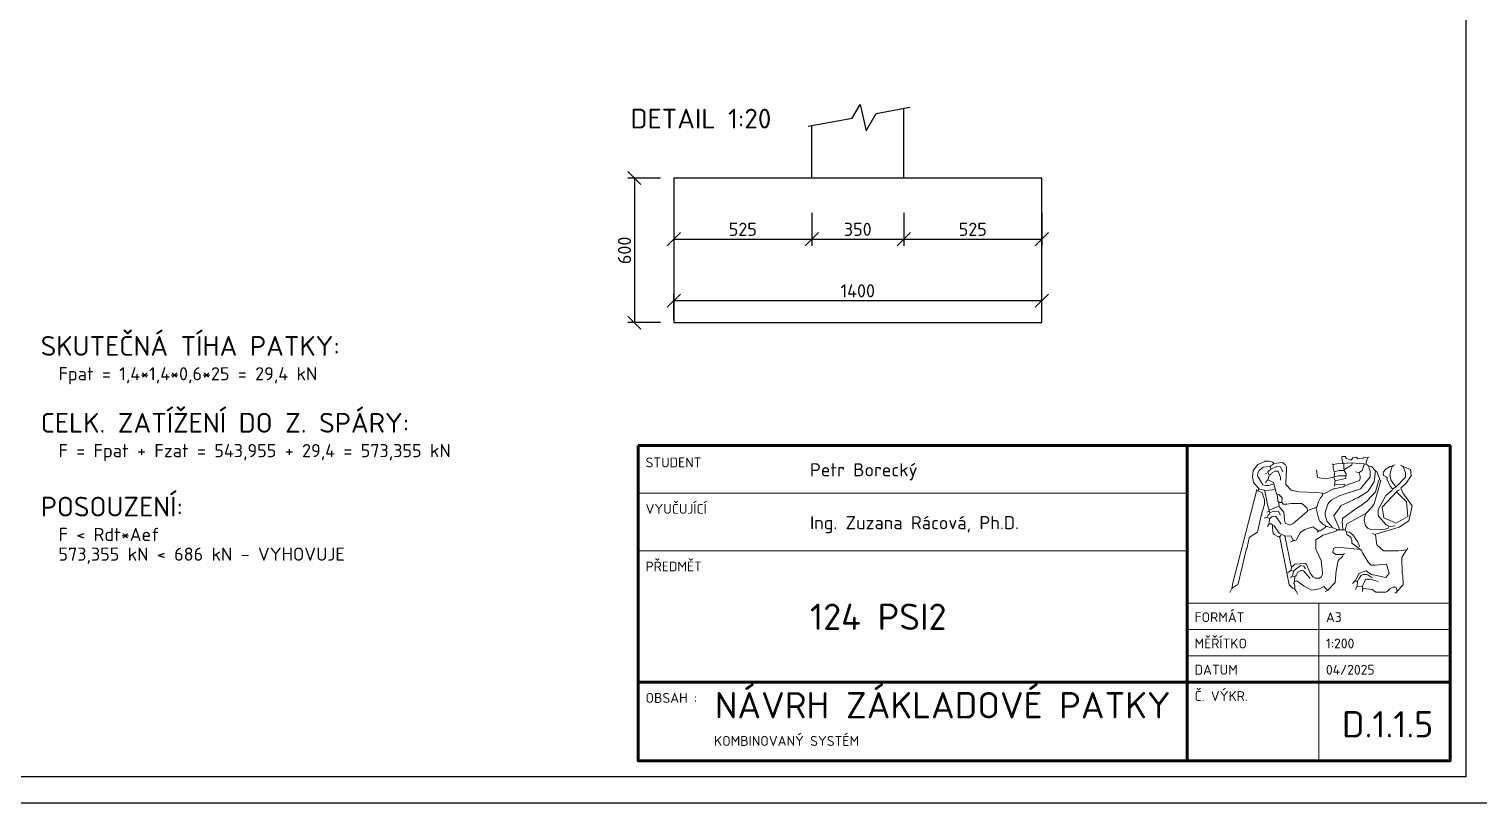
# Model space of a CAD drawing. Header units: millimetres. Extents: x 12904 to 327904, y -199771 to 141779.
# Drawn here: x 41237 to 96404, y 22979 to 52429 of the extents above; entities that cross this region are included whole.
import ezdxf

# ---------------------------------------------------------------- set-up
doc = ezdxf.new("R2010")
doc.units = ezdxf.units.MM
doc.layers.add('00 tenká plná', color=7, linetype='Continuous', lineweight=13)
doc.layers.add('Zdivo', color=6, linetype='Continuous', lineweight=60)
doc.styles.add('ISOCPEUR', font='isocpeur.ttf')
doc.dimstyles.new('1-200', dxfattribs={"dimscale": 200, "dimtxt": 2.5, "dimasz": 2.5, "dimexe": 1.25, "dimexo": 0.625, "dimtad": 1, "dimdec": 0, "dimtxsty": 'ISOCPEUR', "dimblk": 'OBLIQUE', "dimcen": 2.5, "dimclrd": 1, "dimclre": 1, "dimclrt": 3, "dimadec": 0, "dimazin": 0, "dimtfac": 1, "dimtdec": 0, "dimtix": 1, "dimtmove": 1, "dimatfit": 3, "dimldrblk": 'OBLIQUE', "dimfxl": 5, "dimfxlon": 1, "dimtfillclr": 3, "dimarcsym": 0})

# ---------------------------------------------------------------- blocks, each defined once
blk = doc.blocks.new('_OBLIQUE')
at = {"color": 0, "linetype": 'ByBlock'}
blk.add_line((-0.5, -0.5), (0.5, 0.5), dxfattribs=at)
blk = doc.blocks.new('*D190')
at = {"color": 1, "lineweight": -2, "ltscale": 0.5, "transparency": 16777216}
for p, q in [((65769, 41382), (65769, 42343)), ((65769, 42093), (79769, 42093)), ((79769, 41382), (79769, 42343))]:
    blk.add_line(p, q, dxfattribs=at)
at = {"layer": 'Defpoints', "color": 0, "ltscale": 0.5, "transparency": 16777216}
for p in [(79769, 42093), (65769, 41257), (79769, 41257)]:
    blk.add_point(p, dxfattribs=at)
at = {"color": 1, "lineweight": -2, "ltscale": 0.5, "transparency": 16777216, "xscale": 500, "yscale": 500, "zscale": 500, "rotation": 180}
blk.add_blockref('_OBLIQUE', (65769, 42093), dxfattribs=at)
at = {"color": 1, "lineweight": -2, "ltscale": 0.5, "transparency": 16777216, "xscale": 500, "yscale": 500, "zscale": 500}
blk.add_blockref('_OBLIQUE', (79769, 42093), dxfattribs=at)
at = {"color": 3, "ltscale": 0.5, "transparency": 16777216, "insert": (72769, 42468), "char_height": 500, "width": 1550, "attachment_point": 5, "style": 'ISOCPEUR'}
blk.add_mtext('1400', dxfattribs=at)
blk = doc.blocks.new('*D191')
at = {"color": 1, "lineweight": -2, "ltscale": 0.5, "transparency": 16777216}
for p, q in [((65769, 45432), (65769, 44182)), ((71019, 45432), (71019, 44182)), ((65769, 44432), (71019, 44432))]:
    blk.add_line(p, q, dxfattribs=at)
at = {"layer": 'Defpoints', "color": 0, "ltscale": 0.5, "transparency": 16777216}
for p in [(65769, 46757), (71019, 46757), (71019, 44432)]:
    blk.add_point(p, dxfattribs=at)
at = {"color": 1, "lineweight": -2, "ltscale": 0.5, "transparency": 16777216, "xscale": 500, "yscale": 500, "zscale": 500, "rotation": 180}
blk.add_blockref('_OBLIQUE', (65769, 44432), dxfattribs=at)
at = {"color": 1, "lineweight": -2, "ltscale": 0.5, "transparency": 16777216, "xscale": 500, "yscale": 500, "zscale": 500}
blk.add_blockref('_OBLIQUE', (71019, 44432), dxfattribs=at)
at = {"color": 3, "ltscale": 0.5, "transparency": 16777216, "insert": (68394, 44807), "char_height": 500, "attachment_point": 5, "style": 'ISOCPEUR'}
blk.add_mtext('525', dxfattribs=at)
blk = doc.blocks.new('*D192')
at = {"color": 1, "lineweight": -2, "ltscale": 0.5, "transparency": 16777216}
for p, q in [((71019, 45432), (71019, 44182)), ((74519, 45432), (74519, 44182)), ((71019, 44432), (74519, 44432))]:
    blk.add_line(p, q, dxfattribs=at)
at = {"layer": 'Defpoints', "color": 0, "ltscale": 0.5, "transparency": 16777216}
for p in [(71019, 46757), (74519, 46757), (74519, 44432)]:
    blk.add_point(p, dxfattribs=at)
at = {"color": 1, "lineweight": -2, "ltscale": 0.5, "transparency": 16777216, "xscale": 500, "yscale": 500, "zscale": 500, "rotation": 180}
blk.add_blockref('_OBLIQUE', (71019, 44432), dxfattribs=at)
at = {"color": 1, "lineweight": -2, "ltscale": 0.5, "transparency": 16777216, "xscale": 500, "yscale": 500, "zscale": 500}
blk.add_blockref('_OBLIQUE', (74519, 44432), dxfattribs=at)
at = {"color": 3, "ltscale": 0.5, "transparency": 16777216, "insert": (72769, 44807), "char_height": 500, "attachment_point": 5, "style": 'ISOCPEUR'}
blk.add_mtext('350', dxfattribs=at)
blk = doc.blocks.new('*D193')
at = {"color": 1, "lineweight": -2, "ltscale": 0.5, "transparency": 16777216}
for p, q in [((74519, 45432), (74519, 44182)), ((79769, 45432), (79769, 44182)), ((74519, 44432), (79769, 44432))]:
    blk.add_line(p, q, dxfattribs=at)
at = {"layer": 'Defpoints', "color": 0, "ltscale": 0.5, "transparency": 16777216}
for p in [(74519, 46757), (79769, 46757), (79769, 44432)]:
    blk.add_point(p, dxfattribs=at)
at = {"color": 1, "lineweight": -2, "ltscale": 0.5, "transparency": 16777216, "xscale": 500, "yscale": 500, "zscale": 500, "rotation": 180}
blk.add_blockref('_OBLIQUE', (74519, 44432), dxfattribs=at)
at = {"color": 1, "lineweight": -2, "ltscale": 0.5, "transparency": 16777216, "xscale": 500, "yscale": 500, "zscale": 500}
blk.add_blockref('_OBLIQUE', (79769, 44432), dxfattribs=at)
at = {"color": 3, "ltscale": 0.5, "transparency": 16777216, "insert": (77144, 44807), "char_height": 500, "attachment_point": 5, "style": 'ISOCPEUR'}
blk.add_mtext('525', dxfattribs=at)
blk = doc.blocks.new('*D194')
at = {"color": 1, "lineweight": -2, "ltscale": 0.5, "transparency": 16777216}
for p, q in [((65268, 46757), (64018, 46757)), ((64268, 46757), (64268, 41257)), ((65268, 41257), (64018, 41257))]:
    blk.add_line(p, q, dxfattribs=at)
at = {"layer": 'Defpoints', "color": 0, "ltscale": 0.5, "transparency": 16777216}
for p in [(65769, 46757), (64268, 41257), (65769, 41257)]:
    blk.add_point(p, dxfattribs=at)
at = {"color": 1, "lineweight": -2, "ltscale": 0.5, "transparency": 16777216, "xscale": 500, "yscale": 500, "zscale": 500}
for p, rotation in [((64268, 46757), 90), ((64268, 41257), 270)]:
    blk.add_blockref('_OBLIQUE', p, dxfattribs=dict(at, rotation=rotation))
at = {"color": 3, "ltscale": 0.5, "transparency": 16777216, "insert": (63893, 44007), "char_height": 500, "attachment_point": 5, "rotation": 90, "style": 'ISOCPEUR'}
blk.add_mtext('600', dxfattribs=at)

msp = doc.modelspace()

# ---------------------------------------------------------------- linework, layer by layer
for points in [[(54904.2, 22979.3), (12904.2, 22979.3), (12904.2, 82379.3), (54904.2, 82379.3)], [(54904.2, 82379.3), (96904.2, 82379.3), (96904.2, 22979.3), (54904.2, 22979.3)]]:
    msp.add_lwpolyline(points)
for points in [[(12904.2, 82379.3), (96904.2, 82379.3), (96904.2, 22979.3), (12904.2, 22979.3)], [(13904.2, 81379.3), (95904.2, 81379.3), (95904.2, 23979.3), (13904.2, 23979.3)]]:
    msp.add_lwpolyline(points, close=True)
at = {"ltscale": 0.5}
for points in [[(70880.8, 48726.9), (72558.7, 49042.7), (72854, 49554.2), (73088.1, 48560.3), (73465.1, 49213.4), (74743.7, 49454)], [(74519.4, 46756.9), (74519.4, 49411.8)], [(71019.4, 46756.9), (71019.4, 48753)], [(65769.4, 41256.9), (79769.4, 41256.9), (79769.4, 46756.9), (65769.4, 46756.9), (65769.4, 41256.9)]]:
    msp.add_lwpolyline(points, dxfattribs=at)
at = {"layer": '00 tenká plná', "linetype": 'Continuous'}
for p, q in [((84005.7, 36579.2), (64417.8, 36579.2)), ((64417.8, 36579.2), (64417.8, 24579.3)), ((95304.2, 36579.2), (84005.7, 36579.2)), ((85304.1, 24579.3), (85304.1, 36579.2)), ((95304.2, 24579.3), (95304.2, 36579.2)), ((91255.8, 35888.4), (91255.8, 35665.9)), ((88279.1, 35514.1), (88350, 35534.3)), ((90901.5, 35554.6), (90891.3, 35392.7)), ((91701.3, 35584.9), (91822.8, 35554.6)), ((64417.8, 34771.3), (84005.7, 34771.3)), ((84005.7, 34771.3), (85304.1, 34771.3)), ((88805.6, 34411.3), (88886.6, 34411.3)), ((89889, 34107.8), (90192.7, 34219.1)), ((88228.5, 33814.4), (88339.8, 33854.9)), ((88329.7, 34047.1), (88410.7, 34067.4)), ((88876.5, 33166.9), (88815.7, 33106.2)), ((92349.3, 33227.6), (92460.7, 33197.2)), ((64417.8, 32579.3), (84005.7, 32579.3)), ((84005.7, 32579.3), (85304.1, 32579.3)), ((93696, 32681.3), (93655.5, 32620.6)), ((91286.2, 32468.8), (91245.7, 32448.6)), ((89362.5, 31325.5), (89342.2, 31315.4)), ((91691.2, 31426.7), (91590, 31325.5)), ((85304.1, 30579.3), (95304.2, 30579.3)), ((90304.1, 27579.2), (90304.1, 30579.3)), ((85304.1, 29579.2), (95304.2, 29579.2)), ((85304.1, 28579.3), (95304.2, 28579.3)), ((64417.8, 27579.2), (84005.7, 27579.2)), ((84005.7, 27579.2), (85304.1, 27579.2)), ((85304.1, 27579.2), (95304.2, 27579.2)), ((90304.1, 27579.2), (90304.1, 24579.3)), ((64417.8, 24579.3), (84005.7, 24579.3)), ((84005.7, 24579.3), (95304.2, 24579.3))]:
    msp.add_line(p, q, dxfattribs=at)
for points in [[(88046.2, 34937.4), (88015.8, 34957.6), (87823.5, 35180.2), (87793.1, 35311.8), (87783, 35372.5), (87813.3, 35625.4), (87994.3, 35861.9), (88258.8, 35969.4), (88269, 35979.5), (88420.8, 35979.5), (88552.5, 35949.2), (88593, 35908.7), (88562.6, 35858.1), (88451.2, 35777.2), (88471.5, 35756.9), (88481.6, 35736.7), (88481.6, 35716.5), (88491.7, 35706.3), (88562.6, 35716.5), (88724.6, 35787.3), (88856.2, 35767), (88937.2, 35574.8)], [(88603.1, 35898.6), (88917, 35928.9), (88947.3, 35918.8), (89008.1, 35868.2), (89038.5, 35848), (89079, 35767), (89079, 35665.9), (89048.6, 35170.1), (89058.7, 35099.3), (89262.5, 34881.8), (89565, 34816), (90202.8, 34795.8), (90456, 34765.4), (90456, 34684.5), (90375, 34593.4), (90294, 34441.7), (90243.3, 34279.8), (90223.1, 34239.3), (90202.8, 34219.1), (90213, 34178.6), (90314.2, 33784.1), (90364.8, 33693), (90466.1, 33591.8), (90537, 33551.4), (90577.5, 33500.8), (90557.2, 33460.3), (90364.8, 33338.9), (90314.2, 33338.9), (90294, 33328.8), (90283.8, 33318.7), (90263.6, 33278.2)], [(90820.5, 35878.3), (90850.8, 35858.1), (90861, 35837.9), (90861, 35726.6), (90891.3, 35574.8), (91083.7, 35635.5), (91235.6, 35625.4), (91245.7, 35625.4), (91266, 35635.5)], [(90850.8, 35858.1), (90992.6, 35878.3), (91225.5, 35898.6)], [(91579.8, 35898.6), (91569.7, 35848), (91559.6, 35827.8), (91296.3, 35676), (91276.1, 35635.5), (91347, 35504), (91347, 35463.5), (91326.7, 35332), (90982.5, 35251), (90931.8, 35261.2), (90911.6, 35038.6)], [(91174.8, 36151.5), (91185, 36131.3), (91215.3, 35949.2), (91225.5, 35939.1), (91225.5, 35898.6), (91559.6, 35918.8), (92025.3, 35878.3), (92076, 35868.2)], [(91185, 36151.5), (91215.3, 36161.6), (91316.6, 36161.6), (91347, 36100.9), (91529.2, 36030.1), (91590, 36090.8), (91600.1, 36121.2), (91741.8, 36141.4), (91782.3, 36070.6), (91995, 36090.8), (92015.2, 36121.2), (92167.1, 36111), (92096.2, 35868.2), (92146.8, 35848), (92217.7, 35797.4), (92319, 35787.3), (92481, 35605.2), (92501.2, 35595), (92521.5, 35595), (92612.6, 35332), (92622.7, 35281.4), (92673.3, 35251), (92420.2, 34360.8), (92369.6, 34300), (92359.5, 34279.8), (92359.5, 34269.7), (92086.1, 33986.4), (92035.5, 33743.6), (92086.1, 33531.1), (92187.3, 33429.9), (92329.1, 33369.2), (92794.8, 33389.5), (92946.7, 33440.1), (92967, 33460.3), (92977.1, 33490.7), (93220.1, 33531.1)], [(92177.2, 36121.2), (92207.6, 36141.4), (92227.8, 36141.4)], [(88593, 35119.5), (88410.7, 35058.8), (88299.3, 35058.8), (88177.8, 35089.2), (87975.3, 35433.2), (87985.5, 35514.1), (87995.6, 35544.5), (88046.2, 35635.5), (88198.1, 35756.9), (88441.1, 35777.2)], [(88491.7, 35696.2), (88370.2, 35574.8), (88410.7, 35483.8), (88431, 35463.5), (88370.2, 35281.4), (88279.1, 35170.1)], [(88431, 35463.5), (88461.3, 35483.8), (88481.6, 35483.8), (88512, 35524.2), (88643.6, 35605.2), (88765.1, 35605.2), (88846.1, 35362.4), (88846.1, 35261.2)], [(90223.1, 35645.7), (90262.3, 35368.7), (90567.3, 35311.8), (90881.2, 35382.6), (90921.7, 35271.3)], [(92035.5, 35858.1), (91964.6, 35625.4), (91843.1, 35554.6), (91883.6, 35402.8), (91883.6, 35332), (91863.3, 35251), (91367.2, 35068.9), (91296.3, 35048.7), (91266, 35018.4), (91245.7, 35008.2), (90942, 34947.5), (90921.7, 34937.4), (90911.6, 34927.3), (90871.1, 34927.3), (90547.1, 34765.4), (90476.2, 34745.2)], [(92217.7, 35787.3), (92227.8, 35706.3), (92258.2, 35625.4), (92268.3, 35392.7), (91893.7, 34927.3), (91083.7, 34664.3), (90810.3, 34512.5), (90709.1, 34411.3), (90658.5, 34350.6), (90557.2, 34037), (90547.1, 34026.9), (90547.1, 33935.8), (90628.1, 33693), (90800.2, 33500.8), (90800.2, 33480.5), (91023, 33369.2), (91063.5, 33369.2), (91083.7, 33379.3), (91235.6, 33379.3), (91286.2, 33379.3), (91316.6, 33369.2), (91357.1, 33288.3), (91377.3, 33197.2), (91478.6, 33136.5), (91539.3, 33065.7), (91569.7, 32964.6), (91569.7, 32883.6), (91559.6, 32873.5), (91752, 32721.7), (91893.7, 32620.6), (91266, 32691.4), (90962.2, 32711.6), (90871.1, 32661), (90840.7, 32519.4), (90891.3, 32468.8), (90952.1, 32438.5), (91235.6, 32438.5), (91225.5, 32377.8), (91215.3, 32357.5), (91043.2, 32205.8), (90972.3, 31811.2), (90936.9, 31367.3), (90658.5, 31082.7), (90547.1, 31022)], [(92460.7, 35615.3), (92420.2, 35200.5), (92170.9, 34832.5), (91792.5, 34593.4), (91772.2, 34593.4), (91711.5, 34563.1), (91630.5, 34512.5), (91164.7, 34300), (90876.1, 33902.9), (91073.6, 33460.3), (91083.7, 33399.6)], [(90911.6, 35402.8), (91063.5, 35423.1), (91174.8, 35433.2), (91336.8, 35423.1)], [(93523.8, 35777.2), (93797.2, 35665.9), (93817.5, 35433.2), (93635.2, 35149.9), (93432.7, 34957.6), (93503.6, 34785.7), (93855.4, 34287.4), (93736.5, 33713.2), (93372, 33470.4), (92481, 33207.4), (92460.7, 33187.1), (92511.3, 32802.7), (92774.6, 32570), (93341.6, 32570), (93645.3, 32610.4), (93473.2, 32317), (93483.3, 31740.4), (93493.5, 31679.7), (93503.6, 31649.3), (93523.8, 31275), (93291, 31042.3), (93250.5, 30981.6), (93199.8, 30971.4)], [(93412.5, 35837.9), (93493.5, 35797.4), (93534, 35756.9), (93604.8, 35544.5), (93604.8, 35382.6), (93250.5, 35008.2), (93129, 34927.3), (93108.7, 34907.1), (93098.6, 34876.7), (92855.6, 34684.5), (92562, 34148.3), (92562, 34006.6), (92582.2, 33895.3), (92875.8, 33561.5), (92977.1, 33510.9)], [(93108.7, 34927.3), (93027.7, 35038.6), (92916.3, 35291.5), (92906.2, 35362.4), (92875.8, 35392.7), (92774.6, 35443.3), (92754.3, 35534.3), (92764.5, 35584.9), (92875.8, 35696.2), (93017.6, 35777.2), (93058.1, 35777.2), (93068.2, 35787.3), (93098.6, 35787.3), (93037.8, 35584.9), (93017.6, 35423.1), (93027.7, 35412.9), (93048, 35281.4), (93149.2, 35119.5), (93240.3, 35018.4)], [(93098.6, 35777.2), (93139.1, 35817.6), (93199.8, 35848)], [(87945, 34907.1), (87945, 34886.8), (88157.6, 34785.7), (88238.6, 34512.5), (88238.6, 34350.6), (88167.7, 34077.5), (88157.6, 34057.2), (88147.5, 34047.1), (88137.3, 33945.9), (88127.2, 33925.7), (88117.1, 33915.6), (87975.3, 33278.2), (87691.8, 33106.2), (87671.6, 33086), (87661.5, 33065.7), (87610.8, 32812.8), (87600.7, 32792.6), (87590.6, 32782.5), (87580.5, 32691.4), (87570.3, 32671.2), (87560.2, 32661), (87236.2, 31315.4), (87226.1, 31295.2), (87205.8, 31275), (87054, 31173.8), (87003.3, 31143.4), (86922.3, 30991.7)], [(87013.5, 31163.7), (87023.6, 31305.3), (87945, 34846.4), (87965.2, 34856.5)], [(87985.5, 34856.5), (88046.2, 34937.4), (88218.3, 34886.8), (88258.8, 34856.5), (88258.8, 34846.4), (88269, 34775.5), (88329.7, 34492.3), (88350, 34370.9), (88451.2, 34016.8), (88420.8, 33966.2), (88380.3, 33935.8), (88350, 33854.9), (88431, 33804.3), (88420.8, 33601.9), (88501.8, 33601.9), (88542.3, 33561.5), (88542.3, 33440.1), (88572.7, 33237.7), (88613.2, 33197.2), (88755, 33116.3), (88775.2, 33116.3), (88795.5, 33106.2), (88825.8, 33075.8), (88937.2, 32509.3), (89099.2, 31750.5), (89160, 31760.6), (89261.2, 31841.5), (89271.3, 31973.1), (89311.8, 31983.2), (89403, 32064.1), (89808, 32094.5), (89858.6, 32033.8), (89980.1, 31730.2), (90020.6, 31669.5), (90061.1, 31618.9), (90081.3, 31588.6), (90172.5, 31538), (90233.2, 31538), (90324.3, 31538), (90385.1, 31568.4), (90405.3, 31588.6), (90445.8, 31669.5), (90456, 31740.4), (90396.5, 32205.8), (90192.7, 32640.8), (90192.7, 32994.9), (90476.2, 33166.9), (90962.2, 33318.7), (90982.5, 33328.8), (91012.8, 33369.2)], [(88279.1, 34866.6), (88552.5, 34897), (88633.5, 34927.3)], [(88380.3, 35281.4), (88582.8, 35170.1), (88704.3, 34745.2), (88724.6, 34725), (88785.3, 34714.8), (88917, 34593.4), (88896.7, 34411.3), (88947.3, 34350.6), (89089.1, 34350.6), (89261.2, 34381), (89666.2, 34381), (89858.6, 34209), (89878.8, 34138.2), (89878.8, 34087.6), (89868.7, 34067.4), (89332.1, 33612.1), (89210.6, 33551.4), (89028.3, 33622.2), (89008.1, 33753.7), (88977.7, 34047.1), (88825.8, 34229.2), (88795.5, 34249.5)], [(90942, 35089.2), (91266, 35109.4), (91296.3, 35079.1)], [(91235.6, 33389.5), (91215.3, 33490.7), (91205.2, 33612.1), (91195.1, 33622.2), (91195.1, 33693), (91205.2, 33733.5), (91215.3, 33804.3), (91731.7, 34188.7), (91964.6, 34330.4), (92167.1, 34492.3), (92470.8, 34816), (92582.2, 35240.9), (92592.3, 35261.2), (92622.7, 35281.4)], [(93260.6, 34816), (93645.3, 34441.7), (93696, 33885.2), (93255.5, 33632.3), (92784.7, 33834.6), (92713.8, 34239.3), (93260.6, 34816)], [(93270.7, 34816), (93291, 34856.5), (93392.2, 34897)], [(88420.8, 34117.9), (88684.1, 34239.3), (88775.2, 34259.6)], [(88724.6, 34714.8), (88755, 34482.1), (88795.5, 34411.3), (88785.3, 34401.2), (88785.3, 34360.8), (88795.5, 34269.7)], [(88451.2, 33804.3), (88522.1, 33865), (88603.1, 33895.3), (88674, 33885.2), (88876.5, 33591.8)], [(88461.3, 34026.9), (88593, 34087.6), (88770.1, 34071.1), (88856.2, 33925.7)], [(92076, 33986.4), (91377.3, 33601.9), (91316.6, 33379.3)], [(88360.1, 33500.8), (88420.8, 33601.9)], [(88552.5, 33541.2), (88613.2, 33531.1), (88795.5, 33247.8), (89018.2, 33146.7), (89261.2, 31983.2)], [(89038.5, 33136.5), (89251.1, 33146.7), (89342.2, 32964.6), (89230.8, 32903.8)], [(89342.2, 32964.6), (89403, 32964.6), (89453.6, 32984.8), (89544.7, 33166.9), (89595.3, 33258), (89635.8, 33298.4), (89777.6, 33389.5), (90081.3, 33490.7), (90294, 33338.9)], [(90587.6, 33500.8), (90638.2, 33500.8), (90709.1, 33470.4), (90810.3, 33460.3)], [(91377.3, 33298.4), (91478.6, 33278.2), (91539.3, 33237.7), (91610.2, 33187.1), (91782.3, 32934.2), (91812.7, 32873.5), (91833, 32812.8), (91853.2, 32731.9)], [(91903.8, 32610.4), (91934.2, 32590.2), (91974.7, 32499.2), (92187.3, 32145), (92298.7, 32033.8), (92450.6, 32023.6), (92886, 32064.1), (92987.2, 31710), (92855.6, 31558.2), (92308.8, 31669.5), (92096.2, 31811.2), (91826.6, 31716.3), (91701.3, 31447), (91711.5, 31416.6), (91782.3, 31416.6), (91772.2, 31244.6), (91711.5, 31103)], [(89352.3, 31801), (89443.5, 31892.1), (89625.7, 32013.5), (89737.1, 31993.3), (89808, 31892.1)], [(89099.2, 31740.4), (89180.2, 31285.1), (89311.8, 31153.6), (89332.1, 31143.4), (89392.8, 31123.2)], [(89230.8, 31558.2), (89311.8, 31608.8)], [(89261.2, 31821.3), (89352.3, 31801), (89311.8, 31608.8), (89403, 31598.7), (89403, 31568.4), (89403, 31548.1), (89372.6, 31366), (89372.6, 31325.5), (89392.8, 31254.7), (89403, 31103), (89443.5, 31042.3), (89484, 30961.3), (89494.1, 30931)], [(89403, 31598.7), (89443.5, 31639.2), (89514.3, 31760.6), (89534.6, 31780.8), (89625.7, 31821.3), (89676.3, 31821.3), (89727, 31811.2), (89889, 31629.1), (89980.1, 31517.8)], [(91792.5, 31426.7), (91833, 31507.6), (91903.8, 31618.9), (91924.1, 31639.2), (91995, 31679.7), (92035.5, 31679.7), (92126.6, 31679.7), (92177.2, 31659.4), (92278.5, 31578.5), (92349.3, 31548.1)], [(91974.7, 31204.1), (91974.7, 31224.4), (92086.1, 31477.3), (92106.3, 31487.4), (92136.7, 31497.5), (92258.2, 31497.5), (92481, 31426.7), (92562, 31406.5)], [(89403, 31406.5), (89473.8, 31426.7), (89747.2, 31224.4), (90037, 31072.6), (90334.5, 31133.3), (90506.6, 31216.8), (90618, 31103), (90628.1, 31082.7)], [(91782.3, 31214.3), (91974.7, 31204.1), (91974.7, 31022)], [(91995, 31123.2), (92015.2, 31143.4), (92339.2, 31103), (92481, 31001.8), (92865.7, 31001.8), (92906.2, 31022), (93007.5, 31123.2), (93007.5, 31133.3), (93159.3, 31204.1), (93169.5, 31194), (93210, 31194), (93250.5, 31173.8), (93291, 31042.3)]]:
    msp.add_lwpolyline(points, dxfattribs=at)
at = {"layer": 'Zdivo'}
msp.add_lwpolyline([(64417.8, 36579.2), (95304.2, 36579.2), (95304.2, 24579.3), (64417.8, 24579.3)], close=True, dxfattribs=at)
for points in [[(85304.1, 36579.2), (85304.1, 24579.3)], [(64417.8, 27579.2), (95304.2, 27579.2)]]:
    msp.add_lwpolyline(points, dxfattribs=at)

# ---------------------------------------------------------------- texts
at = {"linetype": 'Continuous', "lineweight": 30, "style": 'ISOCPEUR'}
for s, height, p in [('DETAIL 1:20', 750, (64125, 48644.5)), ('SKUTEČNÁ TÍHA PATKY:', 750, (41683.5, 39995.6)), ('Fpat = 1,4*1,4*0,6*25 = 29,4 kN', 500, (42358.4, 39062.2)), ('CELK. ZATÍŽENÍ DO Z. SPÁRY:', 750, (41683.5, 37070.6)), ('F = Fpat + Fzat = 543,955 + 29,4 = 573,355 kN', 500, (42358.4, 36137.2)), ('POSOUZENÍ:', 750, (41683.5, 33881.7)), ('F < Rdt*Aef', 500, (42358.4, 32948.3)), ('573,355 kN < 686 kN - VYHOVUJE', 500, (42358.4, 32198.3))]:
    msp.add_text(s, height=height, dxfattribs=at).set_placement(p)
at = {"layer": '00 tenká plná', "linetype": 'Continuous', "style": 'ISOCPEUR'}
for s, p in [('STUDENT', (64695, 35749.7)), ('VYUČUJÍCÍ', (64695, 33982.5)), ('PŘEDMĚT', (64695, 31790.5)), ('FORMÁT', (85581.3, 29862)), ('A3', (90581.3, 29862)), ('MĚŘÍTKO', (85581.3, 28861.7)), ('1:200', (90581.3, 28861.9)), ('DATUM', (85581.3, 27861.8)), ('04/2025', (90581.3, 27861.9)), ('OBSAH :', (64695, 26790.4)), ('Č. VÝKR.', (85581.3, 26861.7)), ('KOMBINOVANÝ SYSTÉM', (67299.6, 25153.3))]:
    msp.add_text(s, height=375, dxfattribs=at).set_placement(p)
at = {"layer": '00 tenká plná', "attachment_point": 1, "style": 'ISOCPEUR'}
for s, width, insert, char_height in [('Petr Borecký', 18465.741, (70952.1, 35907.3), 500), ('Ing. Zuzana Rácová, Ph.D.', 18465.741, (70952.1, 33895.1), 500), ('124 PSI2', 12660.762, (70952.1, 30565.7), 1000), ('NÁVRH ZÁKLADOVÉ PATKY', 19494.899, (67331.7, 27200.2), 1000), ('D.1.1.5', 2520.759, (91191.5, 26475.8), 1000)]:
    msp.add_mtext_dynamic_manual_height_columns(s, width=width, gutter_width=4, heights=[0], dxfattribs=dict(at, insert=insert, char_height=char_height))

# ---------------------------------------------------------------- dimensions: what is measured, and where the dimension line sits
at = {"ltscale": 0.5}
dim = msp.add_linear_dim(base=(64268.3, 41256.9), p1=(65769.4, 46756.9), p2=(65769.4, 41256.9), angle=90, text='600', dimstyle='1-200', dxfattribs=at)
dim.commit()
dim.dimension.update_dxf_attribs({"geometry": '*D194', "text_midpoint": (63893.3, 44006.9)})
for base, p1, p2, text, picture, middle in [((71019.4, 44431.9), (65769.4, 46756.9), (71019.4, 46756.9), '525', '*D191', (68394.4, 44806.9)), ((74519.4, 44431.9), (71019.4, 46756.9), (74519.4, 46756.9), '350', '*D192', (72769.4, 44806.9)), ((79769.4, 44431.9), (74519.4, 46756.9), (79769.4, 46756.9), '525', '*D193', (77144.4, 44806.9)), ((79769.4, 42092.8), (65769.4, 41256.9), (79769.4, 41256.9), '1400', '*D190', (72769.4, 42467.8))]:
    dim = msp.add_linear_dim(base=base, p1=p1, p2=p2, text=text, dimstyle='1-200', dxfattribs=at)
    dim.commit()
    dim.dimension.update_dxf_attribs({"geometry": picture, "text_midpoint": middle})

doc.saveas('drawing.dxf')
